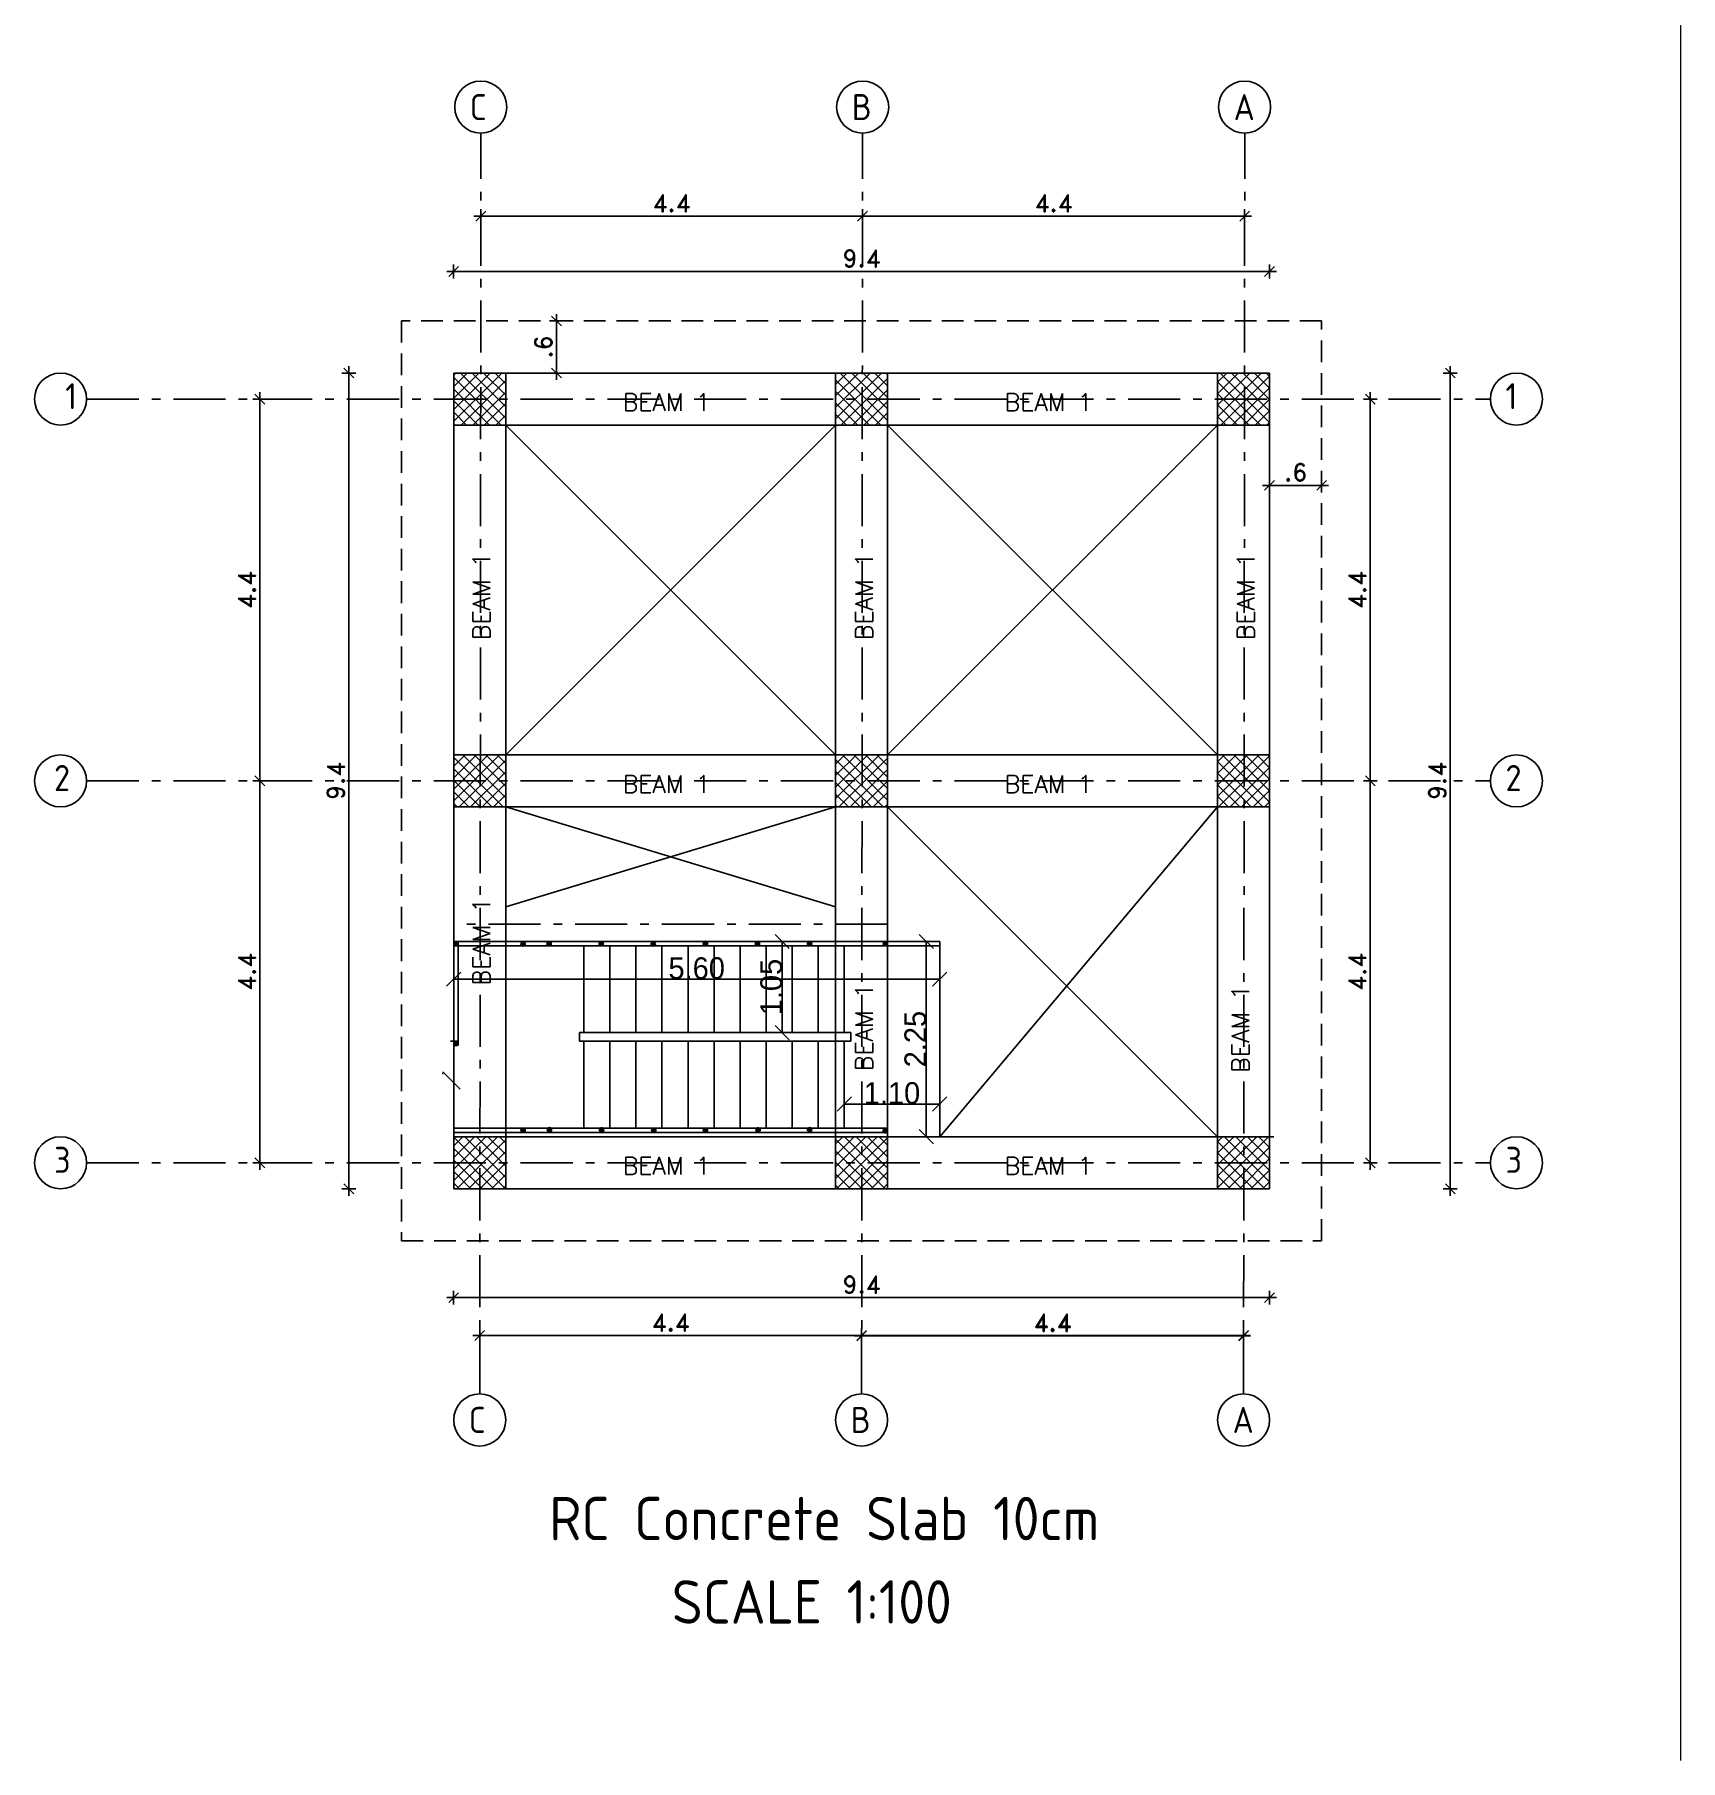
# Model space of a CAD drawing. Extents: x 166525 to 167198, y 178739 to 179747.
# Drawn here: x 166619.43 to 166638.4, y 179299.59 to 179319.48 of the extents above; entities that cross this region are included whole.
import ezdxf

# ---------------------------------------------------------------- set-up
doc = ezdxf.new("R2010")
doc.units = 0
doc.header["$MEASUREMENT"] = 0
for name, pattern in [('ACAD_ISO10W100', [18, 12, -3, 0, -3]), ('AUSGEZOGEN', [0]), ('DASHED', [0.75, 0.5, -0.25]), ('VONLAYER', [0])]:
    doc.linetypes.add(name, pattern=pattern)
doc.layers.get('0').update_dxf_attribs({"linetype": 'CONTINUOUS'})
doc.layers.get('DEFPOINTS').update_dxf_attribs({"linetype": 'CONTINUOUS'})
for name, color, linetype in [('axis', 8, 'ACAD_ISO10W100'), ('BEAM-DIM', 4, 'CONTINUOUS'), ('EBENE0', 7, 'AUSGEZOGEN'), ('FRAME', 2, 'CONTINUOUS'), ('HATSH', 252, 'CONTINUOUS'), ('hide', 4, 'DASHED'), ('outdim', 42, 'CONTINUOUS'), ('Stairs', 231, 'CONTINUOUS')]:
    doc.layers.add(name, color=color, linetype=linetype)
doc.styles.add('ISO8', font='iso8')
doc.styles.add('ROMAND10', font='ROMAND.shx', dxfattribs={"height": 0.2})
doc.styles.add('ROMANS', font='romans.shx')
doc.dimstyles.new('1-100-layout', dxfattribs={"dimtxt": 0.2, "dimasz": 0.08, "dimexe": 0.18, "dimexo": 0.0625, "dimgap": 0.05, "dimtad": 1, "dimzin": 12, "dimdsep": 46, "dimtxsty": 'ROMAND10', "dimblk": '2', "dimcen": 0, "dimdle": 0.15, "dimse1": 1, "dimse2": 1, "dimclrd": 256, "dimclre": 9, "dimclrt": 1, "dimazin": 0, "dimtfac": 1, "dimtix": 1, "dimtofl": 0, "dimtmove": 2, "dimatfit": 0, "dimldrblk": '2', "dimfxl": 1, "dimtolj": 1, "dimtzin": 0, "dimlwd": -1, "dimlwe": -1, "dimarcsym": 0})
doc.dimstyles.new('mais 1-100 plan', dxfattribs={"dimtxt": 0.25, "dimasz": 0.1635, "dimexe": 0.18, "dimexo": 0.0625, "dimgap": 0, "dimtad": 1, "dimzin": 0, "dimdsep": 46, "dimtxsty": 'Standard', "dimblk": 'OBLIQUE', "dimcen": 0, "dimse1": 1, "dimse2": 1, "dimclrd": 8, "dimclrt": 4, "dimadec": 0, "dimazin": 0, "dimtfac": 1, "dimtix": 1, "dimtofl": 0, "dimtmove": 0, "dimatfit": 3, "dimldrblk": 'OBLIQUE', "dimfxl": 0.18, "dimtolj": 1, "dimtzin": 0, "dimarcsym": 0})
pattern_1 = [(45, (160707.22093, 180393.30587), (-0.0662912607, 0.0662912607), []), (135, (160707.22093, 180393.30587), (-0.0662912607, -0.0662912607), [])]

# ---------------------------------------------------------------- blocks, each defined once
blk = doc.blocks.new('2')
for p, q in [((1, 0), (-1, 0)), ((0.71, 0.71), (-0.71, -0.71)), ((0, 1), (0, -1))]:
    blk.add_line(p, q)
blk = doc.blocks.new('*D518')
at = {"layer": 'DEFPOINTS', "color": 0, "transparency": 16777216}
for p in [(166633.661, 179314.287), (166633.661, 179313.837), (166634.261, 179313.837)]:
    blk.add_point(p, dxfattribs=at)
at = {"layer": 'outdim', "transparency": 16777216}
blk.add_line((166634.181, 179314.287), (166633.741, 179314.287), dxfattribs=at)
at = {"layer": 'outdim', "transparency": 16777216, "xscale": 0.08, "yscale": 0.08, "zscale": 0.08, "rotation": 180}
blk.add_blockref('2', (166633.661, 179314.287), dxfattribs=at)
at = {"layer": 'outdim', "transparency": 16777216, "xscale": 0.08, "yscale": 0.08, "zscale": 0.08}
blk.add_blockref('2', (166634.261, 179314.287), dxfattribs=at)
at = {"layer": 'outdim', "color": 1, "transparency": 16777216, "insert": (166633.961, 179314.437), "char_height": 0.2, "attachment_point": 5, "style": 'ROMAND10'}
blk.add_mtext('\\A1;.6', dxfattribs=at)
blk = doc.blocks.new('*D519')
at = {"layer": 'DEFPOINTS', "color": 0, "transparency": 16777216}
for p in [(166625.315, 179316.181), (166625.315, 179315.581), (166625.445, 179315.581)]:
    blk.add_point(p, dxfattribs=at)
at = {"layer": 'outdim', "transparency": 16777216}
blk.add_line((166625.445, 179316.101), (166625.445, 179315.661), dxfattribs=at)
at = {"layer": 'outdim', "transparency": 16777216, "xscale": 0.08, "yscale": 0.08, "zscale": 0.08}
for p, rotation in [((166625.445, 179316.181), 90), ((166625.445, 179315.581), 270)]:
    blk.add_blockref('2', p, dxfattribs=dict(at, rotation=rotation))
at = {"layer": 'outdim', "color": 1, "transparency": 16777216, "insert": (166625.295, 179315.881), "char_height": 0.2, "attachment_point": 5, "rotation": 90, "style": 'ROMAND10'}
blk.add_mtext('\\A1;.6', dxfattribs=at)
blk = doc.blocks.new('*D520')
at = {"layer": 'DEFPOINTS', "color": 0, "transparency": 16777216}
for p in [(166624.261, 179306.181), (166633.661, 179306.181), (166624.261, 179304.927)]:
    blk.add_point(p, dxfattribs=at)
at = {"layer": 'outdim', "transparency": 16777216}
blk.add_line((166633.581, 179304.927), (166624.341, 179304.927), dxfattribs=at)
at = {"layer": 'outdim', "transparency": 16777216, "xscale": 0.08, "yscale": 0.08, "zscale": 0.08, "rotation": 180}
blk.add_blockref('2', (166624.261, 179304.927), dxfattribs=at)
at = {"layer": 'outdim', "transparency": 16777216, "xscale": 0.08, "yscale": 0.08, "zscale": 0.08}
blk.add_blockref('2', (166633.661, 179304.927), dxfattribs=at)
at = {"layer": 'outdim', "color": 1, "transparency": 16777216, "insert": (166628.961, 179305.077), "char_height": 0.2, "attachment_point": 5, "style": 'ROMAND10'}
blk.add_mtext('\\A1;9.4', dxfattribs=at)
blk = doc.blocks.new('*D521')
at = {"layer": 'DEFPOINTS', "color": 0, "transparency": 16777216}
for p in [(166624.261, 179316.752), (166624.261, 179315.581), (166633.661, 179315.581)]:
    blk.add_point(p, dxfattribs=at)
at = {"layer": 'outdim', "transparency": 16777216}
blk.add_line((166633.581, 179316.752), (166624.341, 179316.752), dxfattribs=at)
at = {"layer": 'outdim', "transparency": 16777216, "xscale": 0.08, "yscale": 0.08, "zscale": 0.08, "rotation": 180}
blk.add_blockref('2', (166624.261, 179316.752), dxfattribs=at)
at = {"layer": 'outdim', "transparency": 16777216, "xscale": 0.08, "yscale": 0.08, "zscale": 0.08}
blk.add_blockref('2', (166633.661, 179316.752), dxfattribs=at)
at = {"layer": 'outdim', "color": 1, "transparency": 16777216, "insert": (166628.961, 179316.902), "char_height": 0.2, "attachment_point": 5, "style": 'ROMAND10'}
blk.add_mtext('\\A1;9.4', dxfattribs=at)
blk = doc.blocks.new('*D522')
at = {"layer": 'DEFPOINTS', "color": 0, "transparency": 16777216}
for p in [(166628.961, 179304.491), (166624.561, 179303.817), (166628.961, 179303.817)]:
    blk.add_point(p, dxfattribs=at)
at = {"layer": 'outdim', "transparency": 16777216}
blk.add_line((166624.641, 179304.491), (166628.881, 179304.491), dxfattribs=at)
at = {"layer": 'outdim', "transparency": 16777216, "xscale": 0.08, "yscale": 0.08, "zscale": 0.08, "rotation": 180}
blk.add_blockref('2', (166624.561, 179304.491), dxfattribs=at)
at = {"layer": 'outdim', "transparency": 16777216, "xscale": 0.08, "yscale": 0.08, "zscale": 0.08}
blk.add_blockref('2', (166628.961, 179304.491), dxfattribs=at)
at = {"layer": 'outdim', "color": 1, "transparency": 16777216, "insert": (166626.761, 179304.641), "char_height": 0.2, "attachment_point": 5, "style": 'ROMAND10'}
blk.add_mtext('\\A1;4.4', dxfattribs=at)
blk = doc.blocks.new('*D523')
at = {"layer": 'DEFPOINTS', "color": 0, "transparency": 16777216}
for p in [(166628.961, 179304.491), (166633.362, 179304.486), (166633.362, 179304.486)]:
    blk.add_point(p, dxfattribs=at)
at = {"layer": 'outdim', "transparency": 16777216}
blk.add_line((166629.041, 179304.486), (166633.282, 179304.486), dxfattribs=at)
at = {"layer": 'outdim', "transparency": 16777216, "xscale": 0.08, "yscale": 0.08, "zscale": 0.08, "rotation": 180}
blk.add_blockref('2', (166628.961, 179304.486), dxfattribs=at)
at = {"layer": 'outdim', "transparency": 16777216, "xscale": 0.08, "yscale": 0.08, "zscale": 0.08}
blk.add_blockref('2', (166633.362, 179304.486), dxfattribs=at)
at = {"layer": 'outdim', "color": 1, "transparency": 16777216, "insert": (166631.162, 179304.636), "char_height": 0.2, "attachment_point": 5, "style": 'ROMAND10'}
blk.add_mtext('\\A1;4.4', dxfattribs=at)
blk = doc.blocks.new('*D524')
at = {"layer": 'DEFPOINTS', "color": 0, "transparency": 16777216}
for p in [(166624.573, 179318.346), (166628.971, 179318.343), (166628.971, 179317.389)]:
    blk.add_point(p, dxfattribs=at)
at = {"layer": 'outdim', "transparency": 16777216}
blk.add_line((166624.653, 179317.389), (166628.891, 179317.389), dxfattribs=at)
at = {"layer": 'outdim', "transparency": 16777216, "xscale": 0.08, "yscale": 0.08, "zscale": 0.08, "rotation": 180}
blk.add_blockref('2', (166624.573, 179317.389), dxfattribs=at)
at = {"layer": 'outdim', "transparency": 16777216, "xscale": 0.08, "yscale": 0.08, "zscale": 0.08}
blk.add_blockref('2', (166628.971, 179317.389), dxfattribs=at)
at = {"layer": 'outdim', "color": 1, "transparency": 16777216, "insert": (166626.772, 179317.539), "char_height": 0.2, "attachment_point": 5, "style": 'ROMAND10'}
blk.add_mtext('\\A1;4.4', dxfattribs=at)
blk = doc.blocks.new('*D525')
at = {"layer": 'DEFPOINTS', "color": 0, "transparency": 16777216}
for p in [(166628.971, 179317.393), (166633.374, 179317.389), (166633.374, 179317.389)]:
    blk.add_point(p, dxfattribs=at)
at = {"layer": 'outdim', "transparency": 16777216}
blk.add_line((166629.051, 179317.389), (166633.294, 179317.389), dxfattribs=at)
at = {"layer": 'outdim', "transparency": 16777216, "xscale": 0.08, "yscale": 0.08, "zscale": 0.08, "rotation": 180}
blk.add_blockref('2', (166628.971, 179317.389), dxfattribs=at)
at = {"layer": 'outdim', "transparency": 16777216, "xscale": 0.08, "yscale": 0.08, "zscale": 0.08}
blk.add_blockref('2', (166633.374, 179317.389), dxfattribs=at)
at = {"layer": 'outdim', "color": 1, "transparency": 16777216, "insert": (166631.173, 179317.539), "char_height": 0.2, "attachment_point": 5, "style": 'ROMAND10'}
blk.add_mtext('\\A1;4.4', dxfattribs=at)
blk = doc.blocks.new('*D526')
at = {"layer": 'DEFPOINTS', "color": 0, "transparency": 16777216}
for p in [(166623.053, 179315.581), (166624.261, 179315.581), (166624.261, 179306.181)]:
    blk.add_point(p, dxfattribs=at)
at = {"layer": 'outdim', "transparency": 16777216}
blk.add_line((166623.053, 179306.261), (166623.053, 179315.501), dxfattribs=at)
at = {"layer": 'outdim', "transparency": 16777216, "xscale": 0.08, "yscale": 0.08, "zscale": 0.08}
for p, rotation in [((166623.053, 179315.581), 90), ((166623.053, 179306.181), 270)]:
    blk.add_blockref('2', p, dxfattribs=dict(at, rotation=rotation))
at = {"layer": 'outdim', "color": 1, "transparency": 16777216, "insert": (166622.903, 179310.881), "char_height": 0.2, "attachment_point": 5, "rotation": 90, "style": 'ROMAND10'}
blk.add_mtext('\\A1;9.4', dxfattribs=at)
blk = doc.blocks.new('*D527')
at = {"layer": 'DEFPOINTS', "color": 0, "transparency": 16777216}
for p in [(166622.027, 179315.281), (166622.027, 179310.881), (166622.027, 179310.881)]:
    blk.add_point(p, dxfattribs=at)
at = {"layer": 'outdim', "transparency": 16777216}
blk.add_line((166622.027, 179315.201), (166622.027, 179310.961), dxfattribs=at)
at = {"layer": 'outdim', "transparency": 16777216, "xscale": 0.08, "yscale": 0.08, "zscale": 0.08}
for p, rotation in [((166622.027, 179315.281), 90), ((166622.027, 179310.881), 270)]:
    blk.add_blockref('2', p, dxfattribs=dict(at, rotation=rotation))
at = {"layer": 'outdim', "color": 1, "transparency": 16777216, "insert": (166621.877, 179313.081), "char_height": 0.2, "attachment_point": 5, "rotation": 90, "style": 'ROMAND10'}
blk.add_mtext('\\A1;4.4', dxfattribs=at)
blk = doc.blocks.new('*D287')
at = {"layer": 'DEFPOINTS', "color": 0, "transparency": 16777216}
for p in [(166622.027, 179310.881), (166622.272, 179310.881), (166622.272, 179306.481)]:
    blk.add_point(p, dxfattribs=at)
at = {"layer": 'outdim', "transparency": 16777216}
blk.add_line((166622.027, 179306.561), (166622.027, 179310.801), dxfattribs=at)
at = {"layer": 'outdim', "transparency": 16777216, "xscale": 0.08, "yscale": 0.08, "zscale": 0.08}
for p, rotation in [((166622.027, 179310.881), 90), ((166622.027, 179306.481), 270)]:
    blk.add_blockref('2', p, dxfattribs=dict(at, rotation=rotation))
at = {"layer": 'outdim', "color": 1, "transparency": 16777216, "insert": (166621.877, 179308.681), "char_height": 0.2, "attachment_point": 5, "rotation": 90, "style": 'ROMAND10'}
blk.add_mtext('\\A1;4.4', dxfattribs=at)
blk = doc.blocks.new('*D288')
at = {"layer": 'DEFPOINTS', "color": 0, "transparency": 16777216}
for p in [(166628.961, 179304.491), (166628.961, 179304.049), (166633.361, 179304.13)]:
    blk.add_point(p, dxfattribs=at)
at = {"layer": 'outdim', "transparency": 16777216}
blk.add_line((166633.281, 179304.491), (166629.041, 179304.491), dxfattribs=at)
at = {"layer": 'outdim', "transparency": 16777216, "xscale": 0.08, "yscale": 0.08, "zscale": 0.08, "rotation": 180}
blk.add_blockref('2', (166628.961, 179304.491), dxfattribs=at)
at = {"layer": 'outdim', "transparency": 16777216, "xscale": 0.08, "yscale": 0.08, "zscale": 0.08}
blk.add_blockref('2', (166633.361, 179304.491), dxfattribs=at)
at = {"layer": 'outdim', "color": 1, "transparency": 16777216, "insert": (166631.161, 179304.641), "char_height": 0.2, "attachment_point": 5, "style": 'ROMAND10'}
blk.add_mtext('\\A1;4.4', dxfattribs=at)
blk = doc.blocks.new('*D289')
at = {"layer": 'DEFPOINTS', "color": 0, "transparency": 16777216}
for p in [(166633.661, 179315.581), (166635.743, 179315.581), (166633.661, 179306.181)]:
    blk.add_point(p, dxfattribs=at)
at = {"layer": 'outdim', "transparency": 16777216}
blk.add_line((166635.743, 179306.261), (166635.743, 179315.501), dxfattribs=at)
at = {"layer": 'outdim', "transparency": 16777216, "xscale": 0.08, "yscale": 0.08, "zscale": 0.08}
for p, rotation in [((166635.743, 179315.581), 90), ((166635.743, 179306.181), 270)]:
    blk.add_blockref('2', p, dxfattribs=dict(at, rotation=rotation))
at = {"layer": 'outdim', "color": 1, "transparency": 16777216, "insert": (166635.593, 179310.881), "char_height": 0.2, "attachment_point": 5, "rotation": 90, "style": 'ROMAND10'}
blk.add_mtext('\\A1;9.4', dxfattribs=at)
blk = doc.blocks.new('*D290')
at = {"layer": 'DEFPOINTS', "color": 0, "transparency": 16777216}
for p in [(166634.261, 179310.881), (166634.822, 179310.881), (166634.261, 179306.481)]:
    blk.add_point(p, dxfattribs=at)
at = {"layer": 'outdim', "transparency": 16777216}
blk.add_line((166634.822, 179306.561), (166634.822, 179310.801), dxfattribs=at)
at = {"layer": 'outdim', "transparency": 16777216, "xscale": 0.08, "yscale": 0.08, "zscale": 0.08}
for p, rotation in [((166634.822, 179310.881), 90), ((166634.822, 179306.481), 270)]:
    blk.add_blockref('2', p, dxfattribs=dict(at, rotation=rotation))
at = {"layer": 'outdim', "color": 1, "transparency": 16777216, "insert": (166634.672, 179308.681), "char_height": 0.2, "attachment_point": 5, "rotation": 90, "style": 'ROMAND10'}
blk.add_mtext('\\A1;4.4', dxfattribs=at)
blk = doc.blocks.new('*D291')
at = {"layer": 'DEFPOINTS', "color": 0, "transparency": 16777216}
for p in [(166634.261, 179315.281), (166634.822, 179315.281), (166634.261, 179310.881)]:
    blk.add_point(p, dxfattribs=at)
at = {"layer": 'outdim', "transparency": 16777216}
blk.add_line((166634.822, 179310.961), (166634.822, 179315.201), dxfattribs=at)
at = {"layer": 'outdim', "transparency": 16777216, "xscale": 0.08, "yscale": 0.08, "zscale": 0.08}
for p, rotation in [((166634.822, 179315.281), 90), ((166634.822, 179310.881), 270)]:
    blk.add_blockref('2', p, dxfattribs=dict(at, rotation=rotation))
at = {"layer": 'outdim', "color": 1, "transparency": 16777216, "insert": (166634.672, 179313.081), "char_height": 0.2, "attachment_point": 5, "rotation": 90, "style": 'ROMAND10'}
blk.add_mtext('\\A1;4.4', dxfattribs=at)
blk = doc.blocks.new('_OBLIQUE')
at = {"color": 0, "linetype": 'ByBlock'}
blk.add_line((-0.5, -0.5), (0.5, 0.5), dxfattribs=at)
blk = doc.blocks.new('*D383')
at = {"layer": 'axis', "color": 8, "linetype": 'Continuous', "lineweight": -2, "transparency": 16777216}
blk.add_line((166629.861, 179308.597), (166624.261, 179308.597), dxfattribs=at)
at = {"layer": 'DEFPOINTS', "color": 0, "linetype": 'Continuous', "transparency": 16777216}
for p in [(166624.261, 179309.154), (166629.861, 179309.154), (166624.261, 179308.597)]:
    blk.add_point(p, dxfattribs=at)
at = {"layer": 'axis', "color": 8, "linetype": 'Continuous', "lineweight": -2, "transparency": 16777216, "xscale": 0.1635000000000001, "yscale": 0.1635000000000001, "zscale": 0.1635000000000001, "rotation": 180}
blk.add_blockref('_OBLIQUE', (166624.261, 179308.597), dxfattribs=at)
at = {"layer": 'axis', "color": 8, "linetype": 'Continuous', "lineweight": -2, "transparency": 16777216, "xscale": 0.1635000000000001, "yscale": 0.1635000000000001, "zscale": 0.1635000000000001}
blk.add_blockref('_OBLIQUE', (166629.861, 179308.597), dxfattribs=at)
at = {"layer": 'axis', "color": 4, "linetype": 'Continuous', "transparency": 16777216, "insert": (166627.061, 179308.722), "char_height": 0.25, "attachment_point": 5}
blk.add_mtext('\\A1;5.60', dxfattribs=at)
blk = doc.blocks.new('*D384')
at = {"layer": 'axis', "color": 8, "linetype": 'Continuous', "lineweight": -2, "transparency": 16777216}
blk.add_line((166628.046, 179309.031), (166628.046, 179307.981), dxfattribs=at)
at = {"layer": 'DEFPOINTS', "color": 0, "linetype": 'Continuous', "transparency": 16777216}
for p in [(166628.161, 179309.031), (166628.046, 179307.981), (166628.161, 179307.981)]:
    blk.add_point(p, dxfattribs=at)
at = {"layer": 'axis', "color": 8, "linetype": 'Continuous', "lineweight": -2, "transparency": 16777216, "xscale": 0.1635000000000001, "yscale": 0.1635000000000001, "zscale": 0.1635000000000001}
for p, rotation in [((166628.046, 179309.031), 90), ((166628.046, 179307.981), 270)]:
    blk.add_blockref('_OBLIQUE', p, dxfattribs=dict(at, rotation=rotation))
at = {"layer": 'axis', "color": 4, "linetype": 'Continuous', "transparency": 16777216, "insert": (166627.921, 179308.506), "char_height": 0.25, "attachment_point": 5, "rotation": 90}
blk.add_mtext('\\A1;1.05', dxfattribs=at)
blk = doc.blocks.new('*D385')
at = {"layer": 'axis', "color": 8, "linetype": 'Continuous', "lineweight": -2, "transparency": 16777216}
blk.add_line((166628.761, 179307.158), (166629.861, 179307.158), dxfattribs=at)
at = {"layer": 'DEFPOINTS', "color": 0, "linetype": 'Continuous', "transparency": 16777216}
for p in [(166628.761, 179308.159), (166629.861, 179308.159), (166629.861, 179307.158)]:
    blk.add_point(p, dxfattribs=at)
at = {"layer": 'axis', "color": 8, "linetype": 'Continuous', "lineweight": -2, "transparency": 16777216, "xscale": 0.1635000000000001, "yscale": 0.1635000000000001, "zscale": 0.1635000000000001, "rotation": 180}
blk.add_blockref('_OBLIQUE', (166628.761, 179307.158), dxfattribs=at)
at = {"layer": 'axis', "color": 8, "linetype": 'Continuous', "lineweight": -2, "transparency": 16777216, "xscale": 0.1635000000000001, "yscale": 0.1635000000000001, "zscale": 0.1635000000000001}
blk.add_blockref('_OBLIQUE', (166629.861, 179307.158), dxfattribs=at)
at = {"layer": 'axis', "color": 4, "linetype": 'Continuous', "transparency": 16777216, "insert": (166629.311, 179307.283), "char_height": 0.25, "attachment_point": 5}
blk.add_mtext('\\A1;1.10', dxfattribs=at)
blk = doc.blocks.new('*D386')
at = {"layer": 'axis', "color": 8, "linetype": 'Continuous', "lineweight": -2, "transparency": 16777216}
blk.add_line((166629.706, 179309.031), (166629.706, 179306.781), dxfattribs=at)
at = {"layer": 'DEFPOINTS', "color": 0, "linetype": 'Continuous', "transparency": 16777216}
for p in [(166629.861, 179309.031), (166629.706, 179306.781), (166629.861, 179306.781)]:
    blk.add_point(p, dxfattribs=at)
at = {"layer": 'axis', "color": 8, "linetype": 'Continuous', "lineweight": -2, "transparency": 16777216, "xscale": 0.1635000000000001, "yscale": 0.1635000000000001, "zscale": 0.1635000000000001}
for p, rotation in [((166629.706, 179309.031), 90), ((166629.706, 179306.781), 270)]:
    blk.add_blockref('_OBLIQUE', p, dxfattribs=dict(at, rotation=rotation))
at = {"layer": 'axis', "color": 4, "linetype": 'Continuous', "transparency": 16777216, "insert": (166629.581, 179307.906), "char_height": 0.25, "attachment_point": 5, "rotation": 90}
blk.add_mtext('\\A1;2.25', dxfattribs=at)

msp = doc.modelspace()

# ---------------------------------------------------------------- hatches: boundary and pattern name
at = {"layer": 'axis', "linetype": 'VONLAYER'}
h = msp.add_hatch(color=256, dxfattribs=at)
edge = h.paths.add_edge_path()
edge.add_arc((166625.0612, 179309.0022), 0.025, 0, 360)
h = msp.add_hatch(color=256, dxfattribs=at)
edge = h.paths.add_edge_path()
edge.add_arc((166625.3612, 179309.00676), 0.025, 0, 360)
h = msp.add_hatch(color=256, dxfattribs=at)
edge = h.paths.add_edge_path()
edge.add_arc((166625.9612, 179309.00619), 0.025, 0, 360)
h = msp.add_hatch(color=256, dxfattribs=at)
edge = h.paths.add_edge_path()
edge.add_arc((166626.5612, 179309.00312), 0.025, 0, 360)
h = msp.add_hatch(color=256, dxfattribs=at)
edge = h.paths.add_edge_path()
edge.add_arc((166627.1612, 179309.00777), 0.025, 0, 360)
h = msp.add_hatch(color=256, dxfattribs=at)
edge = h.paths.add_edge_path()
edge.add_arc((166627.7612, 179309.00464), 0.025, 0, 360)
h = msp.add_hatch(color=256, dxfattribs=at)
edge = h.paths.add_edge_path()
edge.add_arc((166628.3612, 179309.00464), 0.025, 0, 360)
h = msp.add_hatch(color=256, dxfattribs=at)
edge = h.paths.add_edge_path()
edge.add_arc((166629.23558, 179309.00609), 0.025, 0, 360)
h = msp.add_hatch(color=256, dxfattribs=at)
edge = h.paths.add_edge_path()
edge.add_arc((166629.23296, 179306.85045), 0.025, 0, 360)
at = {"layer": 'HATSH'}
h = msp.add_hatch(dxfattribs=at)
h.set_pattern_fill('ANSI37', color=256, scale=0.75, style=0)
h.set_pattern_definition(pattern_1)
h.paths.add_polyline_path([(166624.8612, 179314.98106), (166624.8612, 179315.58106), (166624.2612, 179315.58106), (166624.2612, 179314.98106)])
h = msp.add_hatch(dxfattribs=at)
h.set_pattern_fill('ANSI37', color=256, scale=0.75, style=0)
h.set_pattern_definition(pattern_1)
h.paths.add_polyline_path([(166629.2612, 179314.98106), (166629.2612, 179315.58106), (166628.6612, 179315.58106), (166628.6612, 179314.98106)])
h = msp.add_hatch(dxfattribs=at)
h.set_pattern_fill('ANSI37', color=256, scale=0.75, style=0)
h.set_pattern_definition(pattern_1)
h.paths.add_polyline_path([(166633.6612, 179314.98106), (166633.6612, 179315.58106), (166633.0612, 179315.58106), (166633.0612, 179314.98106)])
h = msp.add_hatch(dxfattribs=at)
h.set_pattern_fill('ANSI37', color=256, scale=0.75, style=0)
h.set_pattern_definition(pattern_1)
h.paths.add_polyline_path([(166633.0612, 179311.18106), (166633.0612, 179310.58106), (166633.6612, 179310.58106), (166633.6612, 179311.18106)])
h.paths.add_polyline_path([(166629.2612, 179311.18106), (166628.6612, 179311.18106), (166628.6612, 179310.58106), (166629.2612, 179310.58106)])
h.paths.add_polyline_path([(166624.2612, 179310.58106), (166624.8612, 179310.58106), (166624.8612, 179311.18106), (166624.2612, 179311.18106)])
h = msp.add_hatch(dxfattribs=at)
h.set_pattern_fill('ANSI37', color=256, scale=0.75, style=0)
h.set_pattern_definition(pattern_1)
h.paths.add_polyline_path([(166633.6612, 179306.18106), (166633.6612, 179306.78106), (166633.0612, 179306.78106), (166633.0612, 179306.18106)])
h.paths.add_polyline_path([(166629.2612, 179306.18106), (166629.2612, 179306.78106), (166628.6612, 179306.78106), (166628.6612, 179306.18106)])
h.paths.add_polyline_path([(166624.2612, 179306.18106), (166624.8612, 179306.18106), (166624.8612, 179306.78106), (166624.2612, 179306.78106)])
at = {"layer": 'Stairs', "linetype": 'VONLAYER'}
h = msp.add_hatch(color=256, dxfattribs=at)
edge = h.paths.add_edge_path()
edge.add_arc((166624.28667, 179309.00501), 0.025, 0, 360)
h = msp.add_hatch(color=256, dxfattribs=at)
edge = h.paths.add_edge_path()
edge.add_arc((166624.28644, 179307.85453), 0.025, 0, 360)
h = msp.add_hatch(color=256, dxfattribs=at)
edge = h.paths.add_edge_path()
edge.add_arc((166625.0612, 179306.85347), 0.025, 0, 360)
h = msp.add_hatch(color=256, dxfattribs=at)
edge = h.paths.add_edge_path()
edge.add_arc((166625.36509, 179306.86227), 0.025, 0, 360)
h = msp.add_hatch(color=256, dxfattribs=at)
edge = h.paths.add_edge_path()
edge.add_arc((166625.96473, 179306.85923), 0.025, 0, 360)
h = msp.add_hatch(color=256, dxfattribs=at)
edge = h.paths.add_edge_path()
edge.add_arc((166626.56642, 179306.85336), 0.025, 0, 360)
h = msp.add_hatch(color=256, dxfattribs=at)
edge = h.paths.add_edge_path()
edge.add_arc((166627.16079, 179306.85632), 0.025, 0, 360)
h = msp.add_hatch(color=256, dxfattribs=at)
edge = h.paths.add_edge_path()
edge.add_arc((166627.76835, 179306.85925), 0.025, 0, 360)
h = msp.add_hatch(color=256, dxfattribs=at)
edge = h.paths.add_edge_path()
edge.add_arc((166628.36124, 179306.86218), 0.025, 0, 360)

# ---------------------------------------------------------------- linework, layer by layer
at = {"color": 8, "linetype": 'Continuous'}
for p, q in [((166624.8612, 179311.18106), (166628.6612, 179314.98106)), ((166624.8612, 179314.98106), (166628.6612, 179311.18106)), ((166629.2612, 179311.18106), (166633.0612, 179314.98106)), ((166629.2612, 179314.98106), (166633.0612, 179311.18106)), ((166628.6612, 179310.58106), (166624.8612, 179309.43106)), ((166624.8612, 179310.58106), (166628.6612, 179309.43106)), ((166629.2612, 179310.58106), (166633.0612, 179306.78106)), ((166633.0612, 179310.58106), (166629.8612, 179306.78106))]:
    msp.add_line(p, q, dxfattribs=at)
at = {"layer": 'axis', "ltscale": 0.05}
for p, q in [((166624.5612, 179303.81749), (166624.57495, 179318.34591)), ((166628.9612, 179303.81749), (166628.9712, 179318.34615)), ((166633.3612, 179303.81749), (166633.37495, 179318.34591)), ((166620.03217, 179315.28106), (166636.20527, 179315.28106)), ((166620.03217, 179310.88106), (166636.20527, 179310.88106)), ((166629.2612, 179309.23106), (166624.2612, 179309.23106)), ((166620.03217, 179306.48106), (166636.20527, 179306.48106))]:
    msp.add_line(p, q, dxfattribs=at)
at = {"layer": 'axis', "linetype": 'VONLAYER'}
for centre in [(166625.0612, 179309.0022), (166625.3612, 179309.00676), (166625.9612, 179309.00619), (166626.5612, 179309.00312), (166627.1612, 179309.00777), (166627.7612, 179309.00464), (166628.3612, 179309.00464), (166629.23558, 179309.00609), (166629.23296, 179306.85045)]:
    msp.add_circle(centre, 0.025, dxfattribs=at)
at = {"layer": 'EBENE0', "color": 3, "linetype": 'AUSGEZOGEN'}
for p, q in [((166624.2612, 179315.58106), (166624.2612, 179306.18106)), ((166633.6612, 179315.58106), (166624.2612, 179315.58106)), ((166624.8612, 179315.58106), (166624.2612, 179315.58106)), ((166624.2612, 179315.58106), (166624.2612, 179314.98106)), ((166624.8612, 179315.58106), (166624.8612, 179306.18106)), ((166624.8612, 179314.98106), (166624.8612, 179315.58106)), ((166628.6612, 179306.18106), (166628.6612, 179315.58106)), ((166629.2612, 179306.18106), (166629.2612, 179315.58106)), ((166633.0612, 179306.18106), (166633.0612, 179315.58106)), ((166633.6612, 179315.58106), (166633.0612, 179315.58106)), ((166633.0612, 179315.58106), (166633.0612, 179314.98106)), ((166633.6612, 179306.18106), (166633.6612, 179315.58106)), ((166633.6612, 179314.98106), (166633.6612, 179315.58106)), ((166633.6612, 179314.98106), (166624.2612, 179314.98106)), ((166624.2612, 179314.98106), (166624.8612, 179314.98106)), ((166633.0612, 179314.98106), (166633.6612, 179314.98106)), ((166624.8612, 179311.18106), (166624.2612, 179311.18106)), ((166624.8612, 179311.18106), (166633.0612, 179311.18106)), ((166624.8612, 179310.58106), (166624.8612, 179311.18106)), ((166628.6612, 179311.18106), (166628.6612, 179310.58106)), ((166629.2612, 179311.18106), (166628.6612, 179311.18106)), ((166629.2612, 179310.58106), (166629.2612, 179311.18106)), ((166633.0612, 179311.18106), (166633.0612, 179310.58106)), ((166633.6612, 179311.18106), (166633.0612, 179311.18106)), ((166633.6612, 179310.58106), (166633.6612, 179311.18106)), ((166624.2612, 179310.58106), (166624.8612, 179310.58106)), ((166624.8612, 179310.58106), (166633.0612, 179310.58106)), ((166628.6612, 179310.58106), (166629.2612, 179310.58106)), ((166633.0612, 179310.58106), (166633.6612, 179310.58106)), ((166629.2612, 179309.03106), (166624.2612, 179309.03106)), ((166624.13445, 179307.52954), (166624.33445, 179307.32954)), ((166624.2612, 179306.78106), (166633.6612, 179306.78106)), ((166624.8612, 179306.78106), (166624.2612, 179306.78106)), ((166624.2612, 179306.78106), (166624.2612, 179306.18106)), ((166624.8612, 179306.18106), (166624.8612, 179306.78106)), ((166633.0612, 179306.78106), (166633.0612, 179306.18106)), ((166633.7112, 179306.78106), (166633.1112, 179306.78106)), ((166633.6612, 179306.18106), (166633.6612, 179306.78106)), ((166624.2612, 179306.18106), (166633.6612, 179306.18106)), ((166624.2612, 179306.18106), (166624.8612, 179306.18106)), ((166633.0612, 179306.18106), (166633.6612, 179306.18106))]:
    msp.add_line(p, q, dxfattribs=at)
at = {"layer": 'EBENE0', "color": 4, "linetype": 'AUSGEZOGEN'}
msp.add_line((166624.12695, 179307.50954), (166624.14195, 179307.50954), dxfattribs=at)
at = {"layer": 'FRAME', "color": 8, "linetype": 'Continuous', "lineweight": 0}
msp.add_line((166638.39516, 179339.36963), (166638.39516, 179299.59382), dxfattribs=at)
at = {"layer": 'HATSH'}
for centre in [(166624.57322, 179318.6459), (166628.97322, 179318.6459), (166633.37322, 179318.6459), (166619.73217, 179315.28106), (166636.50527, 179315.28106), (166619.73217, 179310.88106), (166636.50527, 179310.88106), (166619.73217, 179306.48106), (166636.50527, 179306.48106), (166624.5612, 179303.51749), (166628.9612, 179303.51749), (166633.3612, 179303.51749)]:
    msp.add_circle(centre, 0.3, dxfattribs=at)
at = {"layer": 'hide', "color": 8, "ltscale": 0.5}
for p, q in [((166623.6612, 179316.18106), (166623.6612, 179305.58106)), ((166634.2612, 179316.18106), (166623.6612, 179316.18106)), ((166634.2612, 179305.58106), (166634.2612, 179316.18106)), ((166623.6612, 179305.58106), (166634.2612, 179305.58106))]:
    msp.add_line(p, q, dxfattribs=at)
at = {"layer": 'Stairs', "linetype": 'VONLAYER'}
for p, q in [((166624.2612, 179309.03106), (166629.2612, 179309.03106)), ((166629.2612, 179309.03106), (166624.2612, 179309.03106)), ((166624.2612, 179309.03106), (166624.2612, 179307.88064)), ((166629.2612, 179308.98106), (166624.2612, 179308.98106)), ((166629.8612, 179308.98106), (166624.2612, 179308.98106)), ((166624.3112, 179309.03106), (166624.3112, 179307.83064)), ((166625.7612, 179308.98106), (166625.7612, 179307.98106)), ((166626.0612, 179308.98106), (166626.0612, 179307.98106)), ((166626.3612, 179308.98106), (166626.3612, 179307.98106)), ((166626.6612, 179308.98106), (166626.6612, 179307.98106)), ((166626.9612, 179308.98106), (166626.9612, 179307.98106)), ((166627.2612, 179308.98106), (166627.2612, 179307.98106)), ((166627.5612, 179308.98106), (166627.5612, 179307.98106)), ((166627.8612, 179308.98106), (166627.8612, 179307.98106)), ((166628.1612, 179308.98106), (166628.1612, 179307.98106)), ((166628.4612, 179308.98106), (166628.4612, 179307.98106)), ((166628.7612, 179308.98106), (166628.7612, 179307.98106)), ((166629.2612, 179306.83106), (166629.2612, 179309.03106)), ((166629.8612, 179309.03106), (166629.2612, 179309.03106)), ((166629.8612, 179306.78106), (166629.8612, 179309.03106)), ((166628.83578, 179307.98106), (166625.7112, 179307.98106)), ((166625.7112, 179307.88106), (166625.7112, 179307.98106)), ((166628.83578, 179307.93106), (166628.83578, 179307.98106)), ((166624.3112, 179307.88064), (166624.2235, 179307.88064)), ((166624.3112, 179307.88064), (166624.3112, 179307.83064)), ((166628.83578, 179307.88106), (166625.7112, 179307.88106)), ((166625.7612, 179307.88106), (166625.7612, 179306.88106)), ((166626.0612, 179307.88106), (166626.0612, 179306.88106)), ((166626.3612, 179307.88106), (166626.3612, 179306.88106)), ((166626.6612, 179307.88106), (166626.6612, 179306.88106)), ((166626.9612, 179307.88106), (166626.9612, 179306.88106)), ((166627.2612, 179307.88106), (166627.2612, 179306.88106)), ((166627.5612, 179307.88106), (166627.5612, 179306.88106)), ((166627.8612, 179307.88106), (166627.8612, 179306.88106)), ((166628.1612, 179307.88106), (166628.1612, 179306.88106)), ((166628.4612, 179307.88106), (166628.4612, 179306.88106)), ((166628.7612, 179307.88106), (166628.7612, 179306.88106)), ((166628.83578, 179307.93106), (166628.83578, 179307.88106)), ((166624.2612, 179306.88106), (166629.2612, 179306.88106)), ((166624.2612, 179306.83106), (166629.2612, 179306.83106))]:
    msp.add_line(p, q, dxfattribs=at)
for centre in [(166624.28667, 179309.00501), (166624.28644, 179307.85453), (166625.0612, 179306.85347), (166625.36509, 179306.86227), (166625.96473, 179306.85923), (166626.56642, 179306.85336), (166627.16079, 179306.85632), (166627.76835, 179306.85925), (166628.36124, 179306.86218)]:
    msp.add_circle(centre, 0.025, dxfattribs=at)

# ---------------------------------------------------------------- texts
at = {"layer": 'BEAM-DIM', "style": 'ROMANS'}
for p in [(166626.20865, 179315.14411), (166630.60865, 179315.14411), (166626.20865, 179310.74411), (166630.60865, 179310.74411), (166626.20865, 179306.34411), (166630.60865, 179306.34411)]:
    msp.add_text('BEAM 1', height=0.2, dxfattribs=at).set_placement(p)
for p in [(166624.68101, 179312.50194), (166629.08891, 179312.50194), (166633.48642, 179312.50194), (166624.68101, 179308.52398), (166629.08891, 179307.53573), (166633.42594, 179307.51865)]:
    msp.add_text('BEAM 1', height=0.2, rotation=90, dxfattribs=at).set_placement(p)
at = {"layer": 'EBENE0', "color": 3, "style": 'ISO8'}
for s, height, p in [('C', 0.3, (166624.44789, 179318.49555)), ('B', 0.3, (166628.84789, 179318.49555)), ('A', 0.3, (166633.24789, 179318.49555)), ('1', 0.3, (166619.78608, 179315.16452)), ('1', 0.3, (166636.37994, 179315.16452)), ('2', 0.3, (166619.6575, 179310.76452)), ('2', 0.3, (166636.37994, 179310.76452)), ('3', 0.3, (166619.6575, 179306.36452)), ('3', 0.3, (166636.37994, 179306.36452)), ('C', 0.3, (166624.43587, 179303.36784)), ('B', 0.3, (166628.83587, 179303.36784)), ('A', 0.3, (166633.23587, 179303.36784)), ('RC Concrete Slab 10cm', 0.5, (166625.36214, 179302.13159)), ('SCALE 1:100', 0.5, (166626.77533, 179301.1707))]:
    msp.add_text(s, height=height, dxfattribs=at).set_placement(p)

# ---------------------------------------------------------------- dimensions: what is measured, and where the dimension line sits
at = {"layer": 'axis', "color": 2, "linetype": 'Continuous'}
for base, p1, p2, angle, picture, middle in [((166624.2612, 179308.59735), (166629.8612, 179309.15359), (166624.2612, 179309.15359), 180, '*D383', (166627.0612, 179308.72235)), ((166628.0457, 179307.98106), (166628.1612, 179309.03106), (166628.1612, 179307.98106), 90, '*D384', (166627.9207, 179308.50606))]:
    dim = msp.add_linear_dim(base=base, p1=p1, p2=p2, angle=angle, dimstyle='mais 1-100 plan', override={"dimfxlon": 1, "dimarcsym": 1}, dxfattribs=at)
    dim.commit()
    dim.dimension.update_dxf_attribs({"geometry": picture, "text_midpoint": middle})
for p1, p2, distance, picture, middle in [((166629.8612, 179309.03106), (166629.8612, 179306.78106), -0.15489, '*D386', (166629.58131, 179307.90606)), ((166628.7612, 179308.159), (166629.8612, 179308.159), -1.00064, '*D385', (166629.3112, 179307.28336))]:
    dim = msp.add_aligned_dim(p1=p1, p2=p2, distance=distance, dimstyle='mais 1-100 plan', override={"dimfxlon": 1, "dimarcsym": 1}, dxfattribs=at)
    dim.commit()
    dim.dimension.update_dxf_attribs({"geometry": picture, "text_midpoint": middle})
at = {"layer": 'outdim'}
for base, p1, p2, picture, middle in [((166628.97119, 179317.38866), (166624.57322, 179318.3459), (166628.97119, 179318.34288), '*D524', (166626.77221, 179317.53866)), ((166633.37404, 179317.38866), (166628.97119, 179317.39283), (166633.37404, 179317.38866), '*D525', (166631.17261, 179317.53866)), ((166628.9612, 179304.4906), (166624.5612, 179303.81749), (166628.9612, 179303.81749), '*D522', (166626.7612, 179304.6406)), ((166633.36183, 179304.48644), (166628.9612, 179304.4906), (166633.36183, 179304.48644), '*D523', (166631.16151, 179304.63644)), ((166628.96136, 179304.4906), (166633.36149, 179304.13027), (166628.96136, 179304.04936), '*D288', (166631.16142, 179304.6406))]:
    dim = msp.add_linear_dim(base=base, p1=p1, p2=p2, dimstyle='1-100-layout', override={"dimfxl": 0}, dxfattribs=at)
    dim.commit()
    dim.dimension.update_dxf_attribs({"geometry": picture, "text_midpoint": middle})
for base, p1, p2, picture, middle in [((166624.2612, 179316.75231), (166633.6612, 179315.58106), (166624.2612, 179315.58106), '*D521', (166628.9612, 179316.90231)), ((166633.6612, 179314.28744), (166634.2612, 179313.83733), (166633.6612, 179313.83733), '*D518', (166633.9612, 179314.43744)), ((166624.2612, 179304.92679), (166633.6612, 179306.18106), (166624.2612, 179306.18106), '*D520', (166628.9612, 179305.07679))]:
    dim = msp.add_linear_dim(base=base, p1=p1, p2=p2, dimstyle='1-100-layout', dxfattribs=at)
    dim.commit()
    dim.dimension.update_dxf_attribs({"geometry": picture, "text_midpoint": middle})
dim = msp.add_linear_dim(base=(166625.44502, 179315.58106), p1=(166625.31494, 179316.18106), p2=(166625.31494, 179315.58106), angle=90, dimstyle='1-100-layout', dxfattribs=at)
dim.commit()
dim.dimension.update_dxf_attribs({"geometry": '*D519', "text_midpoint": (166625.29502, 179315.88106)})
for base, p1, p2, picture, middle in [((166623.05324, 179315.58106), (166624.2612, 179306.18106), (166624.2612, 179315.58106), '*D526', (166622.90324, 179310.88106)), ((166635.74298, 179315.58106), (166633.6612, 179306.18106), (166633.6612, 179315.58106), '*D289', (166635.59298, 179310.88106)), ((166622.02664, 179310.88106), (166622.02664, 179315.28106), (166622.02664, 179310.88106), '*D527', (166621.87664, 179313.08106)), ((166634.82207, 179315.28106), (166634.2612, 179310.88106), (166634.2612, 179315.28106), '*D291', (166634.67207, 179313.08106)), ((166622.02664, 179310.88106), (166622.27214, 179306.48106), (166622.27214, 179310.88106), '*D287', (166621.87664, 179308.68106)), ((166634.82207, 179310.88106), (166634.2612, 179306.48106), (166634.2612, 179310.88106), '*D290', (166634.67207, 179308.68106))]:
    dim = msp.add_linear_dim(base=base, p1=p1, p2=p2, angle=90, dimstyle='1-100-layout', override={"dimfxl": 0}, dxfattribs=at)
    dim.commit()
    dim.dimension.update_dxf_attribs({"geometry": picture, "text_midpoint": middle})

doc.saveas('drawing.dxf')
